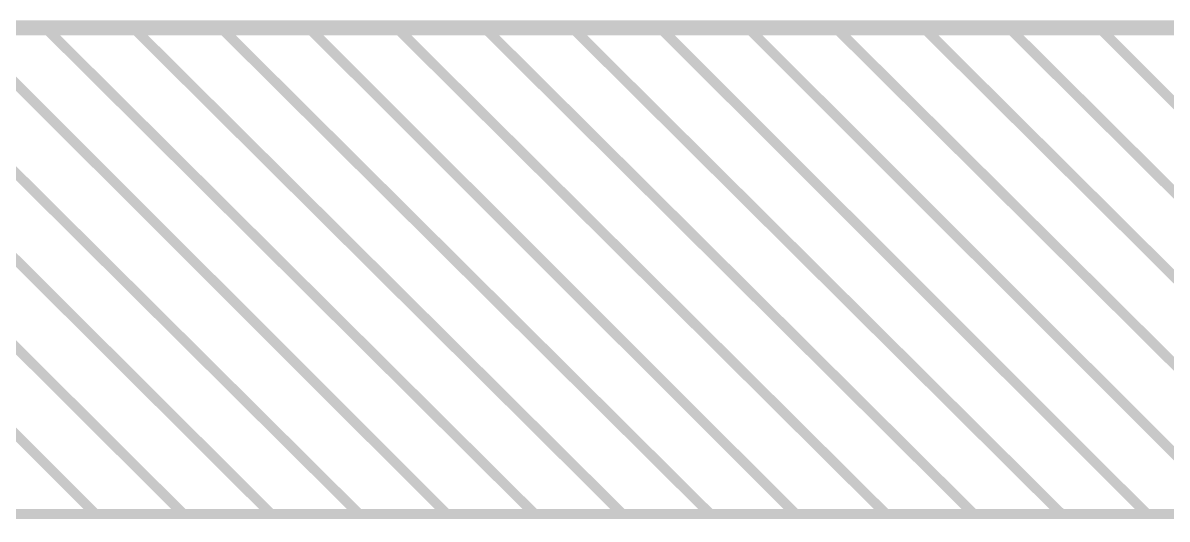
# Model space of a CAD drawing. Extents: x 0.1 to 11.6, y 0.3 to 16.2.
# Drawn here: x 5.44 to 6.2, y 12.722 to 13.052 of the extents above; entities that cross this region are included whole.
import ezdxf

# ---------------------------------------------------------------- set-up
doc = ezdxf.new("R2010")
doc.units = 0
doc.header["$MEASUREMENT"] = 0

msp = doc.modelspace()

# ---------------------------------------------------------------- linework, layer by layer
at = {"color": 254, "const_width": 0.00667}
for points in [[(5.26167, 13.7783), (7.47999, 13.7783), (7.47999, 14.1017), (4.96001, 14.1017), (4.96001, 12.725), (7.47999, 12.725), (7.47999, 13.0483), (5.26167, 13.0483)], [(7.47999, 13.0483), (5.285, 13.0483), (5.285, 13.7783), (7.47999, 13.7783)], [(5.60499, 12.725), (4.96001, 13.3683)], [(5.54665, 12.725), (4.96001, 13.31)], [(5.48833, 12.725), (4.96001, 13.2533)], [(5.66336, 12.725), (5.33832, 13.0483)], [(5.72168, 12.725), (5.39833, 13.0483)], [(5.78, 12.725), (5.45503, 13.0483)], [(5.83832, 12.725), (5.51335, 13.0483)], [(5.89665, 12.725), (5.57167, 13.0483)], [(5.95335, 12.725), (5.62999, 13.0483)], [(6.01335, 12.725), (5.68832, 13.0483)], [(6.07167, 12.725), (5.74669, 13.0483)], [(6.12999, 12.725), (5.80501, 13.0483)], [(6.18668, 12.725), (5.86333, 13.0483)], [(6.24501, 12.725), (5.92165, 13.0483)], [(6.30501, 12.725), (5.97999, 13.0483)], [(6.36333, 12.725), (6.03836, 13.0483)], [(6.41997, 12.725), (6.095, 13.0483)], [(6.47835, 12.725), (6.155, 13.0483)]]:
    msp.add_lwpolyline(points, dxfattribs=at)
at = {"color": 0, "const_width": 0.01}
msp.add_lwpolyline([(9.14501, 13.7783), (5.29167, 13.7783), (5.285, 13.7783), (5.285, 13.6983), (5.285, 13.13), (5.29167, 13.13), (5.29167, 13.0483), (9.14501, 13.0483)], dxfattribs=at)

doc.saveas('drawing.dxf')
